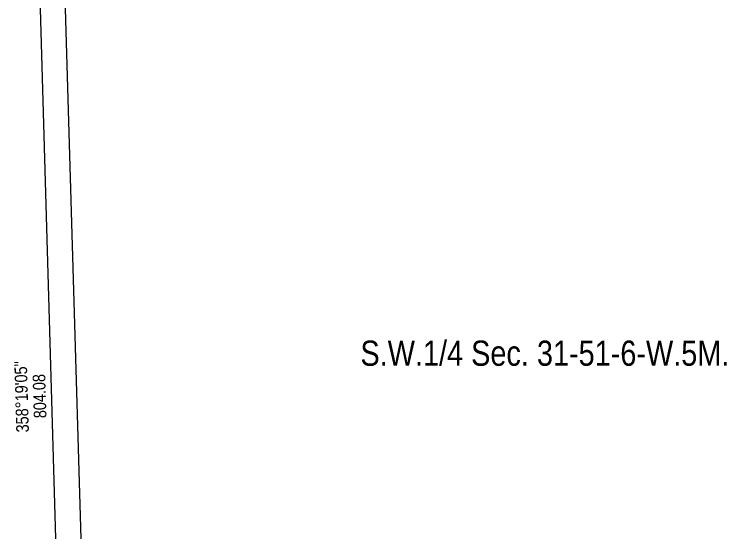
# Model space of a CAD drawing. Extents: x 637633 to 644092, y 5921573 to 5931294.
# Drawn here: x 640352 to 640918, y 5923542 to 5923953 of the extents above; entities that cross this region are included whole.
import ezdxf
from ezdxf.enums import TextEntityAlignment as Align

# ---------------------------------------------------------------- set-up
doc = ezdxf.new("R2010")
doc.units = 0
doc.header["$LTSCALE"] = 5
for name, color, linetype in [('C-SYMBOL', 7, 'Continuous'), ('L-BD', 7, 'Continuous'), ('L-SEC', 7, 'Continuous')]:
    doc.layers.add(name, color=color, linetype=linetype)
doc.styles.add('175L', font='ARIALN.TTF', dxfattribs={"height": 20})
doc.styles.add('80L', font='ARIALN.TTF', dxfattribs={"height": 10})

msp = doc.modelspace()

# ---------------------------------------------------------------- linework, layer by layer
at = {"layer": 'L-SEC'}
for p, q in [((640416.612, 5923151.729), (640390.144, 5924053.072)), ((640370.041, 5924052.474), (640396.508, 5923151.186))]:
    msp.add_line(p, q, dxfattribs=at)

# ---------------------------------------------------------------- texts
at = {"layer": 'C-SYMBOL', "color": 3, "style": '175L'}
msp.add_text('S.W.1/4 Sec. 31-51-6-W.5M.', height=19.99448, dxfattribs=at).set_placement((640773.39, 5923668.535), align=Align.BOTTOM_CENTER)
at = {"layer": 'L-BD', "style": '80L'}
for s, height, p in [("358°19'05''", 9.99724, (640358.106, 5923650.02)), ('804.08', 9.9972, (640372.346, 5923650.438))]:
    msp.add_text(s, height=height, rotation=91.6821, dxfattribs=at).set_placement(p, align=Align.MIDDLE)

doc.saveas('drawing.dxf')
